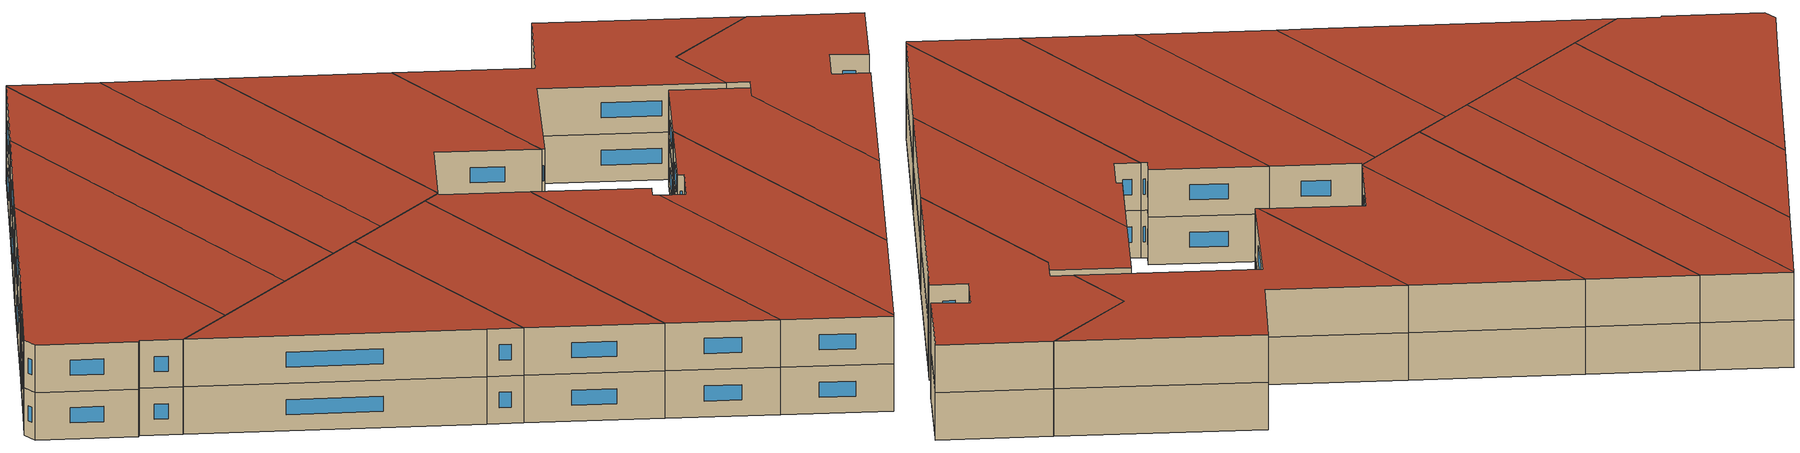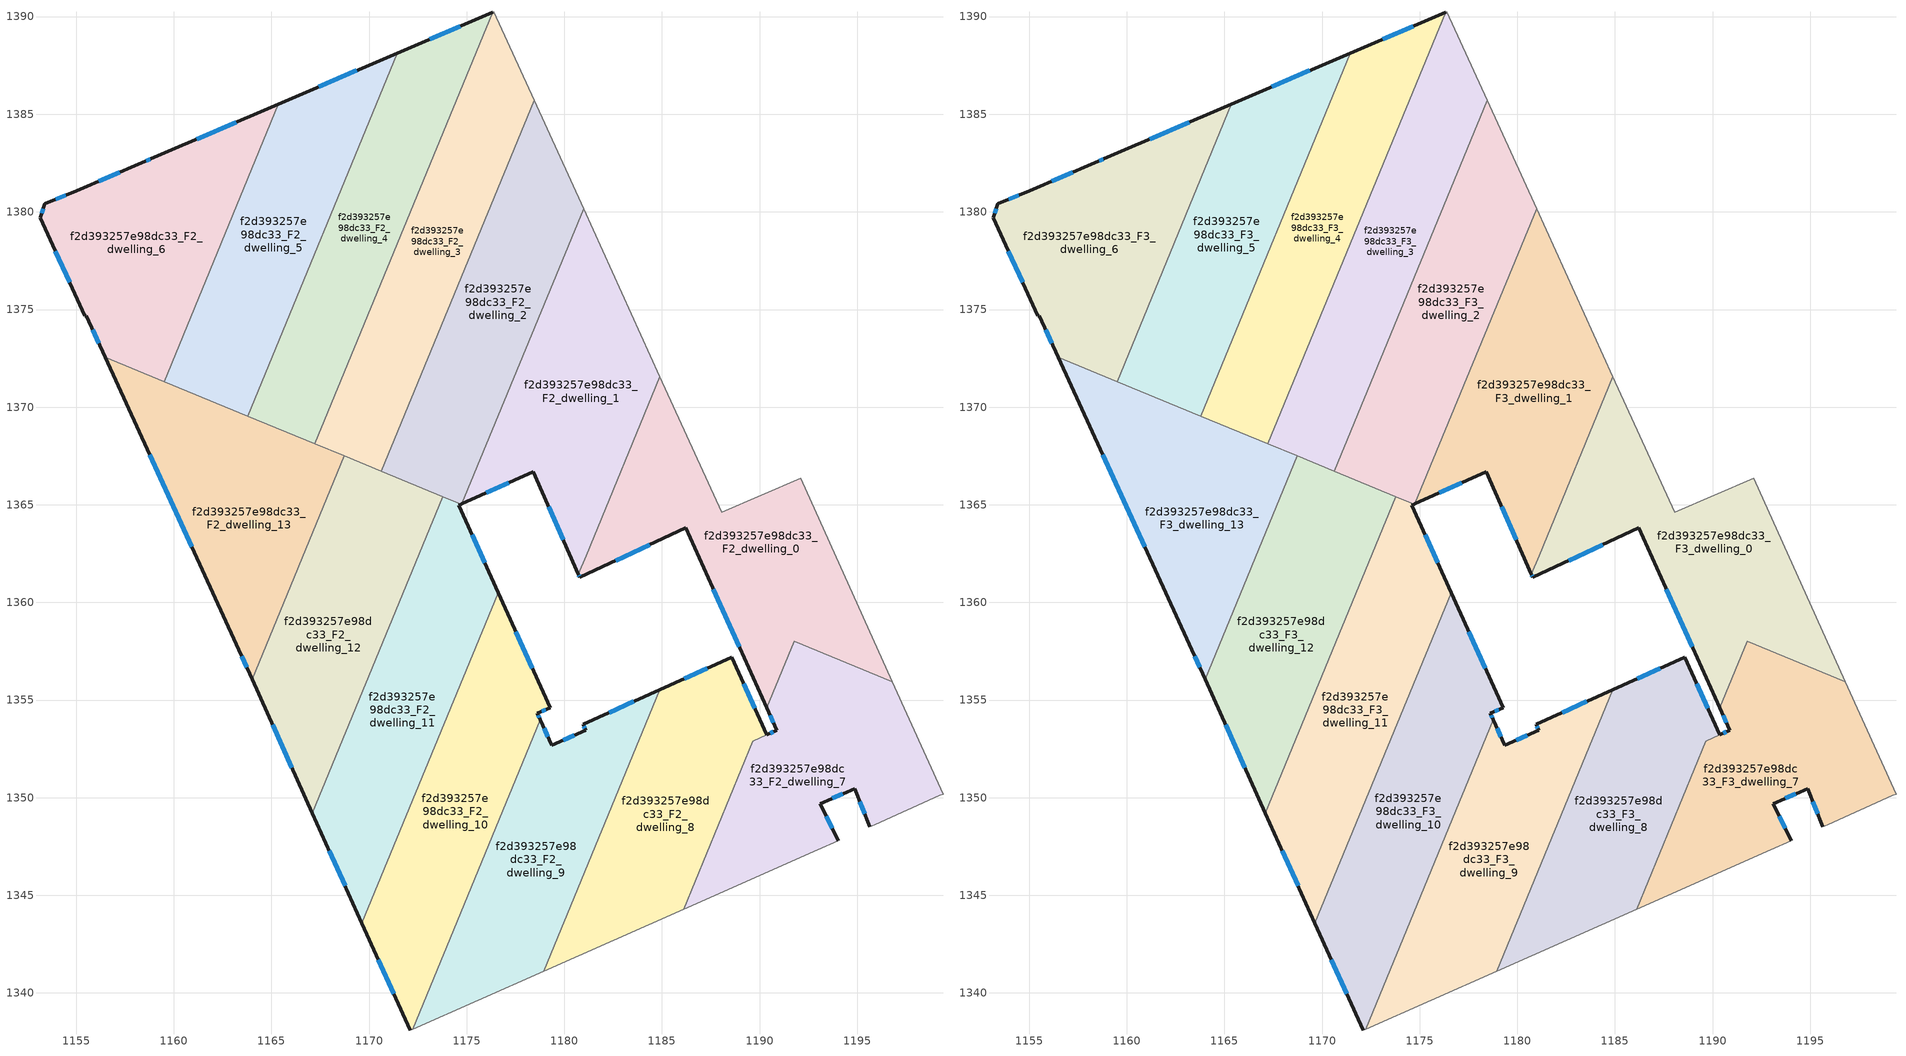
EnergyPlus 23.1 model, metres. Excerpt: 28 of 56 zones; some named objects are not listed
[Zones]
f2d393257e98dc33_F2_dwelling_0
 floor to f2d393257e98dc33_F1_dwelling_0 (EU_floor_Construction): 1192.1,1366.36 1196.8,1355.93 1191.77,1358.01 1190.37,1354.61 1186.22,1363.82 1180.79,1361.28 1180.73,1361.43 1184.9,1371.56 1188.06,1364.61 z6
 wall outside (EU_wall_Construction): 1180.73,1361.43 1180.79,1361.28 1186.22,1363.82 1190.37,1354.61 z6:9
 wall adiabatic (EU_wall_Construction): 1196.8,1355.93 1192.1,1366.36 1188.06,1364.61 1184.9,1371.56 z6:9
 wall to f2d393257e98dc33_F2_dwelling_7 (EU_wall_Construction): 1190.37,1354.61 1191.77,1358.01 1196.8,1355.93 z6:9
 wall to f2d393257e98dc33_F2_dwelling_1 (EU_wall_Construction): 1184.9,1371.56 1181.13,1362.4 / 1181.12,1362.4 1180.73,1361.43 z6:9
 window (EU_Window_Construction): 1187.63,1360.68 1188.95,1357.74 / 1182.64,1362.14 1184.37,1362.95 / 1180.75,1361.38 1180.77,1361.33 z7.02:7.98
f2d393257e98dc33_F2_dwelling_1
 floor to f2d393257e98dc33_F1_dwelling_1 (EU_floor_Construction): 1180.99,1380.16 1184.9,1371.56 1180.73,1361.43 1178.41,1366.68 1174.76,1365.05 z6
 wall outside (EU_wall_Construction): 1174.76,1365.05 1178.41,1366.68 1180.73,1361.43 z6:9
 wall adiabatic (EU_wall_Construction): 1184.9,1371.56 1180.99,1380.16 z6:9
 wall to f2d393257e98dc33_F2_dwelling_2 (EU_wall_Construction): 1180.99,1380.16 1174.76,1365.05 z6:9
 window (EU_Window_Construction): 1176,1365.61 1177.17,1366.13 / 1179.2,1364.9 1179.94,1363.22 z7.02:7.98
f2d393257e98dc33_F2_dwelling_10
 floor to f2d393257e98dc33_F1_dwelling_10 (EU_floor_Construction): 1176.62,1360.5 1179.27,1354.62 1178.62,1354.32 1178.77,1353.99 1172.25,1338.15 1172.11,1338.09 1169.64,1343.57 z6
 wall outside (EU_wall_Construction): 1169.64,1343.57 1172.11,1338.09 / 1178.78,1353.99 1178.62,1354.32 1179.27,1354.62 1176.62,1360.5 z6:9
 wall adiabatic (EU_wall_Construction): 1172.11,1338.09 1172.25,1338.15 z6:9
 wall to f2d393257e98dc33_F2_dwelling_9 (EU_wall_Construction): 1172.25,1338.15 1178.78,1353.99 z6:9
 wall to f2d393257e98dc33_F2_dwelling_11 (EU_wall_Construction): 1176.62,1360.5 1169.64,1343.57 z6:9
 window (EU_Window_Construction): 1170.48,1341.71 1171.27,1339.95 / 1178.37,1356.62 1177.52,1358.5 / 1178.84,1354.42 1179.05,1354.52 / 1178.72,1354.1 1178.68,1354.21 z7.02:7.98
f2d393257e98dc33_F2_dwelling_11
 floor to f2d393257e98dc33_F1_dwelling_11 (EU_floor_Construction): 1174.72,1365.04 1174.6,1364.98 1176.62,1360.5 1169.64,1343.57 1167.1,1349.2 1173.79,1365.42 z6
 wall outside (EU_wall_Construction): 1176.62,1360.5 1174.6,1364.98 1174.72,1365.04 / 1167.1,1349.2 1169.64,1343.57 z6:9
 wall to f2d393257e98dc33_F2_dwelling_12 (EU_wall_Construction): 1173.79,1365.42 1167.1,1349.2 z6:9
 wall to f2d393257e98dc33_F2_dwelling_2 (EU_wall_Construction): 1174.72,1365.04 1173.79,1365.42 z6:9
 window (EU_Window_Construction): 1175.93,1362.02 1175.28,1363.45 / 1167.97,1347.29 1168.78,1345.49 z7.02:7.98
f2d393257e98dc33_F2_dwelling_12
 floor to f2d393257e98dc33_F1_dwelling_12 (EU_floor_Construction): 1173.79,1365.42 1167.1,1349.2 1164.01,1356.06 1168.73,1367.5 z6
 wall outside (EU_wall_Construction): 1164.01,1356.06 1167.1,1349.2 z6:9
 wall to f2d393257e98dc33_F2_dwelling_13 (EU_wall_Construction): 1168.73,1367.5 1164.01,1356.06 z6:9
 wall to f2d393257e98dc33_F2_dwelling_3 (EU_wall_Construction): 1170.64,1366.72 1168.73,1367.5 z6:9
 wall to f2d393257e98dc33_F2_dwelling_2 (EU_wall_Construction): 1173.79,1365.42 1170.64,1366.72 z6:9
 window (EU_Window_Construction): 1165.06,1353.72 1166.05,1351.53 z7.02:7.98
f2d393257e98dc33_F2_dwelling_13
 floor to f2d393257e98dc33_F1_dwelling_13 (EU_floor_Construction): 1168.73,1367.5 1164.01,1356.06 1163.2,1357.86 1156.49,1372.55 z6
 wall outside (EU_wall_Construction): 1156.49,1372.55 1163.2,1357.86 1164.01,1356.06 z6:9
 wall to f2d393257e98dc33_F2_dwelling_5 (EU_wall_Construction): 1163.78,1369.54 1159.5,1371.31 z6:9
 wall to f2d393257e98dc33_F2_dwelling_4 (EU_wall_Construction): 1167.23,1368.12 1163.78,1369.54 z6:9
 wall to f2d393257e98dc33_F2_dwelling_6 (EU_wall_Construction): 1159.5,1371.31 1156.49,1372.55 z6:9
 wall to f2d393257e98dc33_F2_dwelling_3 (EU_wall_Construction): 1168.73,1367.51 1167.23,1368.12 z6:9
 window (EU_Window_Construction): 1163.47,1357.25 1163.73,1356.67 / 1158.77,1367.55 1160.92,1362.86 z7.02:7.98
f2d393257e98dc33_F2_dwelling_2
 floor to f2d393257e98dc33_F1_dwelling_2 (EU_floor_Construction): 1178.47,1385.71 1180.99,1380.16 1174.76,1365.05 1174.72,1365.04 1170.64,1366.72 z6
 wall outside (EU_wall_Construction): 1174.72,1365.04 1174.76,1365.05 z6:9
 wall adiabatic (EU_wall_Construction): 1180.99,1380.16 1178.47,1385.71 z6:9
 wall to f2d393257e98dc33_F2_dwelling_3 (EU_wall_Construction): 1178.47,1385.71 1170.64,1366.72 z6:9
f2d393257e98dc33_F2_dwelling_3
 floor to f2d393257e98dc33_F1_dwelling_3 (EU_floor_Construction): 1176.4,1390.25 1178.47,1385.71 1170.64,1366.72 1167.23,1368.12 1176.34,1390.23 z6
 wall adiabatic (EU_wall_Construction): 1178.47,1385.71 1176.4,1390.25 1176.34,1390.23 z6:9
 wall to f2d393257e98dc33_F2_dwelling_4 (EU_wall_Construction): 1176.34,1390.23 1167.23,1368.12 z6:9
f2d393257e98dc33_F2_dwelling_4
 floor to f2d393257e98dc33_F1_dwelling_4 (EU_floor_Construction): 1176.34,1390.23 1167.23,1368.12 1163.78,1369.54 1171.44,1388.13 z6
 wall outside (EU_wall_Construction): 1176.34,1390.23 1171.44,1388.13 z6:9
 wall to f2d393257e98dc33_F2_dwelling_5 (EU_wall_Construction): 1171.44,1388.13 1163.78,1369.54 z6:9
 window (EU_Window_Construction): 1174.67,1389.51 1173.11,1388.84 z7.02:7.98
f2d393257e98dc33_F2_dwelling_5
 floor to f2d393257e98dc33_F1_dwelling_5 (EU_floor_Construction): 1171.44,1388.13 1163.78,1369.54 1159.5,1371.31 1165.36,1385.52 z6
 wall outside (EU_wall_Construction): 1171.44,1388.13 1165.36,1385.52 z6:9
 wall to f2d393257e98dc33_F2_dwelling_6 (EU_wall_Construction): 1165.36,1385.52 1159.51,1371.31 z6:9
 window (EU_Window_Construction): 1169.37,1387.24 1167.43,1386.41 z7.02:7.98
f2d393257e98dc33_F2_dwelling_6
 floor to f2d393257e98dc33_F1_dwelling_6 (EU_floor_Construction): 1165.36,1385.52 1159.5,1371.31 1156.49,1372.55 1155.51,1374.69 1155.45,1374.68 1153.15,1379.7 1153.4,1380.41 1155.02,1381.09 1158.37,1382.52 1159.01,1382.8 z6
 wall outside (EU_wall_Construction): 1165.36,1385.52 1159.01,1382.8 1158.37,1382.52 1155.02,1381.09 1153.4,1380.41 1153.15,1379.7 1155.45,1374.68 1155.51,1374.69 1156.49,1372.55 z6:9
 window (EU_Window_Construction): 1154.47,1380.86 1153.95,1380.64 / 1157.23,1382.03 1156.16,1381.58 / 1158.79,1382.7 1158.59,1382.61 / 1163.2,1384.59 1161.17,1383.73 / 1155.85,1373.96 1156.16,1373.28 / 1153.93,1377.99 1154.67,1376.39 / 1153.32,1380.17 1153.24,1379.94 z7.02:7.98
f2d393257e98dc33_F2_dwelling_7
 floor to f2d393257e98dc33_F1_dwelling_7 (EU_floor_Construction): 1196.8,1355.93 1199.39,1350.19 1199.23,1350.11 1195.91,1348.62 1195.64,1348.51 1194.87,1350.47 1193.11,1349.7 1194.03,1347.79 1192.98,1347.33 1186.11,1344.28 1189.66,1352.89 1190.89,1353.45 1190.37,1354.61 1191.77,1358.01 z6
 wall outside (EU_wall_Construction): 1190.37,1354.61 1190.89,1353.45 1190.38,1353.22 / 1194.03,1347.79 1193.11,1349.7 1194.87,1350.47 1195.64,1348.51 z6:9
 wall adiabatic (EU_wall_Construction): 1186.11,1344.28 1192.98,1347.33 1194.03,1347.79 / 1195.64,1348.51 1195.91,1348.62 1199.23,1350.11 1199.39,1350.19 1196.8,1355.93 z6:9
 wall to f2d393257e98dc33_F2_dwelling_8 (EU_wall_Construction): 1190.37,1353.21 1189.66,1352.89 1186.11,1344.28 z6:9
 window (EU_Window_Construction): 1190.71,1353.37 1190.55,1353.29 / 1190.54,1354.21 1190.71,1353.84 / 1195.13,1349.8 1195.38,1349.18 / 1193.71,1349.96 1194.27,1350.21 / 1193.72,1348.44 1193.42,1349.05 z7.02:7.98
f2d393257e98dc33_F2_dwelling_8
 floor to f2d393257e98dc33_F1_dwelling_8 (EU_floor_Construction): 1188.58,1357.19 1190.37,1353.21 1189.66,1352.89 1186.11,1344.28 1178.94,1341.11 1184.88,1355.53 z6
 wall outside (EU_wall_Construction): 1190.37,1353.21 1188.58,1357.19 1184.88,1355.53 z6:9
 wall adiabatic (EU_wall_Construction): 1178.94,1341.11 1186.11,1344.28 z6:9
 wall to f2d393257e98dc33_F2_dwelling_9 (EU_wall_Construction): 1184.88,1355.53 1178.94,1341.11 z6:9
 window (EU_Window_Construction): 1189.76,1354.57 1189.19,1355.84 / 1187.32,1356.63 1186.14,1356.09 z7.02:7.98
f2d393257e98dc33_F2_dwelling_9
 floor to f2d393257e98dc33_F1_dwelling_9 (EU_floor_Construction): 1184.88,1355.53 1178.94,1341.11 1172.25,1338.15 1178.77,1353.99 1179.36,1352.68 1181.09,1353.46 1180.96,1353.76 z6
 wall outside (EU_wall_Construction): 1184.88,1355.53 1180.96,1353.76 1181.09,1353.46 1179.36,1352.68 1178.78,1353.99 z6:9
 wall adiabatic (EU_wall_Construction): 1172.25,1338.15 1178.94,1341.11 z6:9
 window (EU_Window_Construction): 1181,1353.66 1181.05,1353.56 / 1183.55,1354.93 1182.29,1354.36 / 1179.16,1353.13 1178.98,1353.54 / 1180.51,1353.2 1179.95,1352.95 z7.02:7.98
f2d393257e98dc33_F3_dwelling_0
 floor to f2d393257e98dc33_F2_dwelling_0 (EU_floor_Construction): 1192.1,1366.36 1196.8,1355.93 1191.77,1358.01 1190.37,1354.61 1186.22,1363.82 1180.79,1361.28 1180.73,1361.43 1184.9,1371.56 1188.06,1364.61 z9
 wall outside (EU_wall_Construction): 1180.73,1361.43 1180.79,1361.28 1186.22,1363.82 1190.37,1354.61 z9:12
 wall adiabatic (EU_wall_Construction): 1196.8,1355.93 1192.1,1366.36 1188.06,1364.61 1184.9,1371.56 z9:12
 wall to f2d393257e98dc33_F3_dwelling_7 (EU_wall_Construction): 1190.37,1354.61 1191.77,1358.01 1196.8,1355.93 z9:12
 wall to f2d393257e98dc33_F3_dwelling_1 (EU_wall_Construction): 1184.9,1371.56 1181.13,1362.4 / 1181.12,1362.4 1180.73,1361.43 z9:12
 window (EU_Window_Construction): 1187.63,1360.68 1188.95,1357.74 / 1182.64,1362.14 1184.37,1362.95 / 1180.75,1361.38 1180.77,1361.33 z10.02:10.98
 roof outside (EU_roof_Construction): 1196.8,1355.93 1192.1,1366.36 1188.06,1364.61 1184.9,1371.56 1180.73,1361.43 1180.79,1361.28 1186.22,1363.82 1190.37,1354.61 1191.77,1358.01 z12
f2d393257e98dc33_F3_dwelling_1
 floor to f2d393257e98dc33_F2_dwelling_1 (EU_floor_Construction): 1180.99,1380.16 1184.9,1371.56 1180.73,1361.43 1178.41,1366.68 1174.76,1365.05 z9
 wall outside (EU_wall_Construction): 1174.76,1365.05 1178.41,1366.68 1180.73,1361.43 z9:12
 wall adiabatic (EU_wall_Construction): 1184.9,1371.56 1180.99,1380.16 z9:12
 wall to f2d393257e98dc33_F3_dwelling_2 (EU_wall_Construction): 1180.99,1380.16 1174.76,1365.05 z9:12
 window (EU_Window_Construction): 1176,1365.61 1177.17,1366.13 / 1179.2,1364.9 1179.94,1363.22 z10.02:10.98
 roof outside (EU_roof_Construction): 1180.73,1361.43 1184.9,1371.56 1180.99,1380.16 1174.76,1365.05 1178.41,1366.68 z12
f2d393257e98dc33_F3_dwelling_10
 floor to f2d393257e98dc33_F2_dwelling_10 (EU_floor_Construction): 1176.62,1360.5 1179.27,1354.62 1178.62,1354.32 1178.77,1353.99 1172.25,1338.15 1172.11,1338.09 1169.64,1343.57 z9
 wall outside (EU_wall_Construction): 1169.64,1343.57 1172.11,1338.09 / 1178.78,1353.99 1178.62,1354.32 1179.27,1354.62 1176.62,1360.5 z9:12
 wall adiabatic (EU_wall_Construction): 1172.11,1338.09 1172.25,1338.15 z9:12
 wall to f2d393257e98dc33_F3_dwelling_9 (EU_wall_Construction): 1172.25,1338.15 1178.78,1353.99 z9:12
 wall to f2d393257e98dc33_F3_dwelling_11 (EU_wall_Construction): 1176.62,1360.5 1169.64,1343.57 z9:12
 window (EU_Window_Construction): 1170.48,1341.71 1171.27,1339.95 / 1178.37,1356.62 1177.52,1358.5 / 1178.84,1354.42 1179.05,1354.52 / 1178.72,1354.1 1178.68,1354.21 z10.02:10.98
 roof outside (EU_roof_Construction): 1172.25,1338.15 1178.78,1353.99 1178.62,1354.32 1179.27,1354.62 1176.62,1360.5 1169.64,1343.57 1172.11,1338.09 z12
f2d393257e98dc33_F3_dwelling_11
 floor to f2d393257e98dc33_F2_dwelling_11 (EU_floor_Construction): 1174.72,1365.04 1174.6,1364.98 1176.62,1360.5 1169.64,1343.57 1167.1,1349.2 1173.79,1365.42 z9
 wall outside (EU_wall_Construction): 1176.62,1360.5 1174.6,1364.98 1174.72,1365.04 / 1167.1,1349.2 1169.64,1343.57 z9:12
 wall to f2d393257e98dc33_F3_dwelling_12 (EU_wall_Construction): 1173.79,1365.42 1167.1,1349.2 z9:12
 wall to f2d393257e98dc33_F3_dwelling_2 (EU_wall_Construction): 1174.72,1365.04 1173.79,1365.42 z9:12
 window (EU_Window_Construction): 1175.93,1362.02 1175.28,1363.45 / 1167.97,1347.29 1168.78,1345.49 z10.02:10.98
 roof outside (EU_roof_Construction): 1169.64,1343.57 1176.62,1360.5 1174.6,1364.98 1174.72,1365.04 1173.79,1365.42 1167.1,1349.2 z12
f2d393257e98dc33_F3_dwelling_12
 floor to f2d393257e98dc33_F2_dwelling_12 (EU_floor_Construction): 1173.79,1365.42 1167.1,1349.2 1164.01,1356.06 1168.73,1367.5 z9
 wall outside (EU_wall_Construction): 1164.01,1356.06 1167.1,1349.2 z9:12
 wall to f2d393257e98dc33_F3_dwelling_13 (EU_wall_Construction): 1168.73,1367.5 1164.01,1356.06 z9:12
 wall to f2d393257e98dc33_F3_dwelling_3 (EU_wall_Construction): 1170.64,1366.72 1168.73,1367.5 z9:12
 wall to f2d393257e98dc33_F3_dwelling_2 (EU_wall_Construction): 1173.79,1365.42 1170.64,1366.72 z9:12
 window (EU_Window_Construction): 1165.06,1353.72 1166.05,1351.53 z10.02:10.98
 roof outside (EU_roof_Construction): 1167.1,1349.2 1173.79,1365.42 1168.73,1367.5 1164.01,1356.06 z12
f2d393257e98dc33_F3_dwelling_13
 floor to f2d393257e98dc33_F2_dwelling_13 (EU_floor_Construction): 1168.73,1367.5 1164.01,1356.06 1163.2,1357.86 1156.49,1372.55 z9
 wall outside (EU_wall_Construction): 1156.49,1372.55 1163.2,1357.86 1164.01,1356.06 z9:12
 wall to f2d393257e98dc33_F3_dwelling_5 (EU_wall_Construction): 1163.78,1369.54 1159.5,1371.31 z9:12
 wall to f2d393257e98dc33_F3_dwelling_4 (EU_wall_Construction): 1167.23,1368.12 1163.78,1369.54 z9:12
 wall to f2d393257e98dc33_F3_dwelling_6 (EU_wall_Construction): 1159.5,1371.31 1156.49,1372.55 z9:12
 wall to f2d393257e98dc33_F3_dwelling_3 (EU_wall_Construction): 1168.73,1367.51 1167.23,1368.12 z9:12
 window (EU_Window_Construction): 1163.47,1357.25 1163.73,1356.67 / 1158.77,1367.55 1160.92,1362.86 z10.02:10.98
 roof outside (EU_roof_Construction): 1164.01,1356.06 1168.73,1367.5 1156.49,1372.55 1163.2,1357.86 z12
f2d393257e98dc33_F3_dwelling_2
 floor to f2d393257e98dc33_F2_dwelling_2 (EU_floor_Construction): 1178.47,1385.71 1180.99,1380.16 1174.76,1365.05 1174.72,1365.04 1170.64,1366.72 z9
 wall outside (EU_wall_Construction): 1174.72,1365.04 1174.76,1365.05 z9:12
 wall adiabatic (EU_wall_Construction): 1180.99,1380.16 1178.47,1385.71 z9:12
 wall to f2d393257e98dc33_F3_dwelling_3 (EU_wall_Construction): 1178.47,1385.71 1170.64,1366.72 z9:12
 roof outside (EU_roof_Construction): 1174.76,1365.05 1180.99,1380.16 1178.47,1385.71 1170.64,1366.72 1174.72,1365.04 z12
f2d393257e98dc33_F3_dwelling_3
 floor to f2d393257e98dc33_F2_dwelling_3 (EU_floor_Construction): 1176.4,1390.25 1178.47,1385.71 1170.64,1366.72 1167.23,1368.12 1176.34,1390.23 z9
 wall adiabatic (EU_wall_Construction): 1178.47,1385.71 1176.4,1390.25 1176.34,1390.23 z9:12
 wall to f2d393257e98dc33_F3_dwelling_4 (EU_wall_Construction): 1176.34,1390.23 1167.23,1368.12 z9:12
 roof outside (EU_roof_Construction): 1170.64,1366.72 1178.47,1385.71 1176.4,1390.25 1176.34,1390.23 1167.23,1368.12 z12
f2d393257e98dc33_F3_dwelling_4
 floor to f2d393257e98dc33_F2_dwelling_4 (EU_floor_Construction): 1176.34,1390.23 1167.23,1368.12 1163.78,1369.54 1171.44,1388.13 z9
 wall outside (EU_wall_Construction): 1176.34,1390.23 1171.44,1388.13 z9:12
 wall to f2d393257e98dc33_F3_dwelling_5 (EU_wall_Construction): 1171.44,1388.13 1163.78,1369.54 z9:12
 window (EU_Window_Construction): 1174.67,1389.51 1173.11,1388.84 z10.02:10.98
 roof outside (EU_roof_Construction): 1167.23,1368.12 1176.34,1390.23 1171.44,1388.13 1163.78,1369.54 z12
f2d393257e98dc33_F3_dwelling_5
 floor to f2d393257e98dc33_F2_dwelling_5 (EU_floor_Construction): 1171.44,1388.13 1163.78,1369.54 1159.5,1371.31 1165.36,1385.52 z9
 wall outside (EU_wall_Construction): 1171.44,1388.13 1165.36,1385.52 z9:12
 wall to f2d393257e98dc33_F3_dwelling_6 (EU_wall_Construction): 1165.36,1385.52 1159.51,1371.31 z9:12
 window (EU_Window_Construction): 1169.37,1387.24 1167.43,1386.41 z10.02:10.98
 roof outside (EU_roof_Construction): 1163.78,1369.54 1171.44,1388.13 1165.36,1385.52 1159.51,1371.31 z12
f2d393257e98dc33_F3_dwelling_6
 floor to f2d393257e98dc33_F2_dwelling_6 (EU_floor_Construction): 1165.36,1385.52 1159.5,1371.31 1156.49,1372.55 1155.51,1374.69 1155.45,1374.68 1153.15,1379.7 1153.4,1380.41 1155.02,1381.09 1158.37,1382.52 1159.01,1382.8 z9
 wall outside (EU_wall_Construction): 1165.36,1385.52 1159.01,1382.8 1158.37,1382.52 1155.02,1381.09 1153.4,1380.41 1153.15,1379.7 1155.45,1374.68 1155.51,1374.69 1156.49,1372.55 z9:12
 window (EU_Window_Construction): 1154.47,1380.86 1153.95,1380.64 / 1157.23,1382.03 1156.16,1381.58 / 1158.79,1382.7 1158.59,1382.61 / 1163.2,1384.59 1161.17,1383.73 / 1155.85,1373.96 1156.16,1373.28 / 1153.93,1377.99 1154.67,1376.39 / 1153.32,1380.17 1153.24,1379.94 z10.02:10.98
 roof outside (EU_roof_Construction): 1159.51,1371.31 1165.36,1385.52 1159.01,1382.8 1158.37,1382.52 1155.02,1381.09 1153.4,1380.41 1153.15,1379.7 1155.45,1374.68 1155.51,1374.69 1156.49,1372.55 z12
f2d393257e98dc33_F3_dwelling_7
 floor to f2d393257e98dc33_F2_dwelling_7 (EU_floor_Construction): 1196.8,1355.93 1199.39,1350.19 1199.23,1350.11 1195.91,1348.62 1195.64,1348.51 1194.87,1350.47 1193.11,1349.7 1194.03,1347.79 1192.98,1347.33 1186.11,1344.28 1189.66,1352.89 1190.89,1353.45 1190.37,1354.61 1191.77,1358.01 z9
 wall outside (EU_wall_Construction): 1190.37,1354.61 1190.89,1353.45 1190.38,1353.22 / 1194.03,1347.79 1193.11,1349.7 1194.87,1350.47 1195.64,1348.51 z9:12
 wall adiabatic (EU_wall_Construction): 1186.11,1344.28 1192.98,1347.33 1194.03,1347.79 / 1195.64,1348.51 1195.91,1348.62 1199.23,1350.11 1199.39,1350.19 1196.8,1355.93 z9:12
 wall to f2d393257e98dc33_F3_dwelling_8 (EU_wall_Construction): 1190.37,1353.21 1189.66,1352.89 1186.11,1344.28 z9:12
 window (EU_Window_Construction): 1190.71,1353.37 1190.55,1353.29 / 1190.54,1354.21 1190.71,1353.84 / 1195.13,1349.8 1195.38,1349.18 / 1193.71,1349.96 1194.27,1350.21 / 1193.72,1348.44 1193.42,1349.05 z10.02:10.98
 roof outside (EU_roof_Construction): 1195.91,1348.62 1199.23,1350.11 1199.39,1350.19 1196.8,1355.93 1191.77,1358.01 1190.37,1354.61 1190.89,1353.45 1189.66,1352.89 1186.11,1344.28 1192.98,1347.33 1194.03,1347.79 1193.11,1349.7 1194.87,1350.47 1195.64,1348.51 z12
f2d393257e98dc33_F3_dwelling_8
 floor to f2d393257e98dc33_F2_dwelling_8 (EU_floor_Construction): 1188.58,1357.19 1190.37,1353.21 1189.66,1352.89 1186.11,1344.28 1178.94,1341.11 1184.88,1355.53 z9
 wall outside (EU_wall_Construction): 1190.37,1353.21 1188.58,1357.19 1184.88,1355.53 z9:12
 wall adiabatic (EU_wall_Construction): 1178.94,1341.11 1186.11,1344.28 z9:12
 wall to f2d393257e98dc33_F3_dwelling_9 (EU_wall_Construction): 1184.88,1355.53 1178.94,1341.11 z9:12
 window (EU_Window_Construction): 1189.76,1354.57 1189.19,1355.84 / 1187.32,1356.63 1186.14,1356.09 z10.02:10.98
 roof outside (EU_roof_Construction): 1186.11,1344.28 1189.66,1352.89 1190.37,1353.21 1188.58,1357.19 1184.88,1355.53 1178.94,1341.11 z12
f2d393257e98dc33_F3_dwelling_9
 floor to f2d393257e98dc33_F2_dwelling_9 (EU_floor_Construction): 1184.88,1355.53 1178.94,1341.11 1172.25,1338.15 1178.77,1353.99 1179.36,1352.68 1181.09,1353.46 1180.96,1353.76 z9
 wall outside (EU_wall_Construction): 1184.88,1355.53 1180.96,1353.76 1181.09,1353.46 1179.36,1352.68 1178.78,1353.99 z9:12
 wall adiabatic (EU_wall_Construction): 1172.25,1338.15 1178.94,1341.11 z9:12
 window (EU_Window_Construction): 1181,1353.66 1181.05,1353.56 / 1183.55,1354.93 1182.29,1354.36 / 1179.16,1353.13 1178.98,1353.54 / 1180.51,1353.2 1179.95,1352.95 z10.02:10.98
 roof outside (EU_roof_Construction): 1178.94,1341.11 1184.88,1355.53 1180.96,1353.76 1181.09,1353.46 1179.36,1352.68 1178.78,1353.99 1172.25,1338.15 z12
[Building]
EU S2 Campaign: North Axis=0; Terrain=City; Solar Distribution=FullExterior
[Site:Location]
Vienna: Latitude=48; Longitude=16.5; Time Zone=1; Elevation=183
[SizingPeriod:WeatherFileDays]
AnnualSizingPeriod: Begin Month=1; Begin Day of Month=1; End Month=12; End Day of Month=31; Day of Week for Start Day=Monday; Use Weather File Daylight Saving Period=No; Use Weather File Rain and Snow Indicators=No
[MATERIAL]
EU_InternalMass_Material: Roughness=MediumRough; Thickness=0.1; Conductivity=1; Density=1800; Specific Heat=900; Thermal Absorptance=0.9; Solar Absorptance=0.7; Visible Absorptance=0.7
[MATERIAL:NOMASS] Roughness=MediumRough; Thermal Absorptance=0.9; Solar Absorptance=0.7; Visible Absorptance=0.7
Name | Thermal Resistance
EU_wall_NoMass | 0.942466
EU_roof_NoMass | 0.551687
EU_floor_NoMass | 0.66527
[WINDOWMATERIAL:SIMPLEGLAZINGSYSTEM]
EU_Window_SimpleGlazing: UFactor=2.03367; Solar Heat Gain Coefficient=0.65; Visible Transmittance=0.65
[CONSTRUCTION]
EU_wall_Construction: EU_wall_NoMass
EU_roof_Construction: EU_roof_NoMass
EU_floor_Construction: EU_floor_NoMass
EU_Window_Construction: EU_Window_SimpleGlazing
EU_InternalMass_Construction: EU_InternalMass_Material
[ZONE] Type=1; Multiplier=1; Ceiling Height=autocalculate; Floor Area=autocalculate; Part of Total Floor Area=Yes
Name | Volume
f2d393257e98dc33_F2_dwelling_0; f2d393257e98dc33_F3_dwelling_0 | 269.971
f2d393257e98dc33_F2_dwelling_1; f2d393257e98dc33_F3_dwelling_1 | 247.915
f2d393257e98dc33_F2_dwelling_10; f2d393257e98dc33_F3_dwelling_10 | 245.791
f2d393257e98dc33_F2_dwelling_11; f2d393257e98dc33_F3_dwelling_11 | 245.665
f2d393257e98dc33_F2_dwelling_12; f2d393257e98dc33_F3_dwelling_12 | 245.628
f2d393257e98dc33_F2_dwelling_13; f2d393257e98dc33_F3_dwelling_13 | 245.669
f2d393257e98dc33_F2_dwelling_2; f2d393257e98dc33_F3_dwelling_2 | 246.208
f2d393257e98dc33_F2_dwelling_3; f2d393257e98dc33_F3_dwelling_3 | 246.157
f2d393257e98dc33_F2_dwelling_4; f2d393257e98dc33_F3_dwelling_4 | 246.27
f2d393257e98dc33_F2_dwelling_5; f2d393257e98dc33_F3_dwelling_5 | 246.191
f2d393257e98dc33_F2_dwelling_6; f2d393257e98dc33_F3_dwelling_6 | 246.204
f2d393257e98dc33_F2_dwelling_7; f2d393257e98dc33_F3_dwelling_7 | 244.805
f2d393257e98dc33_F2_dwelling_8; f2d393257e98dc33_F3_dwelling_8 | 234.334
f2d393257e98dc33_F2_dwelling_9; f2d393257e98dc33_F3_dwelling_9 | 236.166
[INTERNALMASS] Construction=EU_InternalMass_Construction
Name | Zone or ZoneList | Surface Area
f2d393257e98dc33_F2_dwelling_0_EU_InternalMass | f2d393257e98dc33_F2_dwelling_0 | 89.9931
f2d393257e98dc33_F2_dwelling_1_EU_InternalMass | f2d393257e98dc33_F2_dwelling_1 | 82.6372
f2d393257e98dc33_F2_dwelling_2_EU_InternalMass | f2d393257e98dc33_F2_dwelling_2 | 82.0692
f2d393257e98dc33_F2_dwelling_3_EU_InternalMass | f2d393257e98dc33_F2_dwelling_3 | 82.0526
f2d393257e98dc33_F2_dwelling_4_EU_InternalMass | f2d393257e98dc33_F2_dwelling_4 | 82.0898
f2d393257e98dc33_F2_dwelling_5_EU_InternalMass | f2d393257e98dc33_F2_dwelling_5 | 82.0637
f2d393257e98dc33_F2_dwelling_6_EU_InternalMass | f2d393257e98dc33_F2_dwelling_6 | 82.0685
f2d393257e98dc33_F2_dwelling_7_EU_InternalMass | f2d393257e98dc33_F2_dwelling_7 | 81.6017
f2d393257e98dc33_F2_dwelling_8_EU_InternalMass | f2d393257e98dc33_F2_dwelling_8 | 78.1075
f2d393257e98dc33_F2_dwelling_9_EU_InternalMass | f2d393257e98dc33_F2_dwelling_9 | 78.7282
f2d393257e98dc33_F2_dwelling_10_EU_InternalMass | f2d393257e98dc33_F2_dwelling_10 | 81.9305
f2d393257e98dc33_F2_dwelling_11_EU_InternalMass | f2d393257e98dc33_F2_dwelling_11 | 81.8883
f2d393257e98dc33_F2_dwelling_12_EU_InternalMass | f2d393257e98dc33_F2_dwelling_12 | 81.8759
f2d393257e98dc33_F2_dwelling_13_EU_InternalMass | f2d393257e98dc33_F2_dwelling_13 | 81.8897
f2d393257e98dc33_F3_dwelling_0_EU_InternalMass | f2d393257e98dc33_F3_dwelling_0 | 89.9931
f2d393257e98dc33_F3_dwelling_1_EU_InternalMass | f2d393257e98dc33_F3_dwelling_1 | 82.6372
f2d393257e98dc33_F3_dwelling_2_EU_InternalMass | f2d393257e98dc33_F3_dwelling_2 | 82.0692
f2d393257e98dc33_F3_dwelling_3_EU_InternalMass | f2d393257e98dc33_F3_dwelling_3 | 82.0526
f2d393257e98dc33_F3_dwelling_4_EU_InternalMass | f2d393257e98dc33_F3_dwelling_4 | 82.0898
f2d393257e98dc33_F3_dwelling_5_EU_InternalMass | f2d393257e98dc33_F3_dwelling_5 | 82.0637
f2d393257e98dc33_F3_dwelling_6_EU_InternalMass | f2d393257e98dc33_F3_dwelling_6 | 82.0685
f2d393257e98dc33_F3_dwelling_7_EU_InternalMass | f2d393257e98dc33_F3_dwelling_7 | 81.6017
f2d393257e98dc33_F3_dwelling_8_EU_InternalMass | f2d393257e98dc33_F3_dwelling_8 | 78.1075
f2d393257e98dc33_F3_dwelling_9_EU_InternalMass | f2d393257e98dc33_F3_dwelling_9 | 78.7282
f2d393257e98dc33_F3_dwelling_10_EU_InternalMass | f2d393257e98dc33_F3_dwelling_10 | 81.9305
f2d393257e98dc33_F3_dwelling_11_EU_InternalMass | f2d393257e98dc33_F3_dwelling_11 | 81.8883
f2d393257e98dc33_F3_dwelling_12_EU_InternalMass | f2d393257e98dc33_F3_dwelling_12 | 81.8759
f2d393257e98dc33_F3_dwelling_13_EU_InternalMass | f2d393257e98dc33_F3_dwelling_13 | 81.8897
[OTHEREQUIPMENT] Fuel Type=Electricity; Design Level Calculation Method=Watts/Area; Power per Zone Floor Area=1; Fraction Latent=0; Fraction Radiant=0; Fraction Lost=0; Carbon Dioxide Generation Rate=0; EndUse Subcategory=EU_Step8_InternalGains
Name | Zone or ZoneList or Space or SpaceList | Schedule
EU_Step8_InternalGain_f2d393257e98dc33_F2_dwelling_0_f000 | f2d393257e98dc33_F2_dwelling_0 | EU_Step8_GainSchedule_f2d393257e98dc33_F2_dwelling_0_f000
EU_Step8_InternalGain_f2d393257e98dc33_F2_dwelling_1_f000 | f2d393257e98dc33_F2_dwelling_1 | EU_Step8_GainSchedule_f2d393257e98dc33_F2_dwelling_1_f000
EU_Step8_InternalGain_f2d393257e98dc33_F2_dwelling_2_f000 | f2d393257e98dc33_F2_dwelling_2 | EU_Step8_GainSchedule_f2d393257e98dc33_F2_dwelling_2_f000
EU_Step8_InternalGain_f2d393257e98dc33_F2_dwelling_3_f000 | f2d393257e98dc33_F2_dwelling_3 | EU_Step8_GainSchedule_f2d393257e98dc33_F2_dwelling_3_f000
EU_Step8_InternalGain_f2d393257e98dc33_F2_dwelling_4_f000 | f2d393257e98dc33_F2_dwelling_4 | EU_Step8_GainSchedule_f2d393257e98dc33_F2_dwelling_4_f000
EU_Step8_InternalGain_f2d393257e98dc33_F2_dwelling_5_f000 | f2d393257e98dc33_F2_dwelling_5 | EU_Step8_GainSchedule_f2d393257e98dc33_F2_dwelling_5_f000
EU_Step8_InternalGain_f2d393257e98dc33_F2_dwelling_6_f000 | f2d393257e98dc33_F2_dwelling_6 | EU_Step8_GainSchedule_f2d393257e98dc33_F2_dwelling_6_f000
EU_Step8_InternalGain_f2d393257e98dc33_F2_dwelling_7_f000 | f2d393257e98dc33_F2_dwelling_7 | EU_Step8_GainSchedule_f2d393257e98dc33_F2_dwelling_7_f000
EU_Step8_InternalGain_f2d393257e98dc33_F2_dwelling_8_f000 | f2d393257e98dc33_F2_dwelling_8 | EU_Step8_GainSchedule_f2d393257e98dc33_F2_dwelling_8_f000
EU_Step8_InternalGain_f2d393257e98dc33_F2_dwelling_9_f000 | f2d393257e98dc33_F2_dwelling_9 | EU_Step8_GainSchedule_f2d393257e98dc33_F2_dwelling_9_f000
EU_Step8_InternalGain_f2d393257e98dc33_F2_dwelling_10_f000 | f2d393257e98dc33_F2_dwelling_10 | EU_Step8_GainSchedule_f2d393257e98dc33_F2_dwelling_10_f000
EU_Step8_InternalGain_f2d393257e98dc33_F2_dwelling_11_f000 | f2d393257e98dc33_F2_dwelling_11 | EU_Step8_GainSchedule_f2d393257e98dc33_F2_dwelling_11_f000
EU_Step8_InternalGain_f2d393257e98dc33_F2_dwelling_12_f000 | f2d393257e98dc33_F2_dwelling_12 | EU_Step8_GainSchedule_f2d393257e98dc33_F2_dwelling_12_f000
EU_Step8_InternalGain_f2d393257e98dc33_F2_dwelling_13_f000 | f2d393257e98dc33_F2_dwelling_13 | EU_Step8_GainSchedule_f2d393257e98dc33_F2_dwelling_13_f000
EU_Step8_InternalGain_f2d393257e98dc33_F3_dwelling_0_f000 | f2d393257e98dc33_F3_dwelling_0 | EU_Step8_GainSchedule_f2d393257e98dc33_F3_dwelling_0_f000
EU_Step8_InternalGain_f2d393257e98dc33_F3_dwelling_1_f000 | f2d393257e98dc33_F3_dwelling_1 | EU_Step8_GainSchedule_f2d393257e98dc33_F3_dwelling_1_f000
EU_Step8_InternalGain_f2d393257e98dc33_F3_dwelling_2_f000 | f2d393257e98dc33_F3_dwelling_2 | EU_Step8_GainSchedule_f2d393257e98dc33_F3_dwelling_2_f000
EU_Step8_InternalGain_f2d393257e98dc33_F3_dwelling_3_f000 | f2d393257e98dc33_F3_dwelling_3 | EU_Step8_GainSchedule_f2d393257e98dc33_F3_dwelling_3_f000
EU_Step8_InternalGain_f2d393257e98dc33_F3_dwelling_4_f000 | f2d393257e98dc33_F3_dwelling_4 | EU_Step8_GainSchedule_f2d393257e98dc33_F3_dwelling_4_f000
EU_Step8_InternalGain_f2d393257e98dc33_F3_dwelling_5_f000 | f2d393257e98dc33_F3_dwelling_5 | EU_Step8_GainSchedule_f2d393257e98dc33_F3_dwelling_5_f000
EU_Step8_InternalGain_f2d393257e98dc33_F3_dwelling_6_f000 | f2d393257e98dc33_F3_dwelling_6 | EU_Step8_GainSchedule_f2d393257e98dc33_F3_dwelling_6_f000
EU_Step8_InternalGain_f2d393257e98dc33_F3_dwelling_7_f000 | f2d393257e98dc33_F3_dwelling_7 | EU_Step8_GainSchedule_f2d393257e98dc33_F3_dwelling_7_f000
EU_Step8_InternalGain_f2d393257e98dc33_F3_dwelling_8_f000 | f2d393257e98dc33_F3_dwelling_8 | EU_Step8_GainSchedule_f2d393257e98dc33_F3_dwelling_8_f000
EU_Step8_InternalGain_f2d393257e98dc33_F3_dwelling_9_f000 | f2d393257e98dc33_F3_dwelling_9 | EU_Step8_GainSchedule_f2d393257e98dc33_F3_dwelling_9_f000
EU_Step8_InternalGain_f2d393257e98dc33_F3_dwelling_10_f000 | f2d393257e98dc33_F3_dwelling_10 | EU_Step8_GainSchedule_f2d393257e98dc33_F3_dwelling_10_f000
EU_Step8_InternalGain_f2d393257e98dc33_F3_dwelling_11_f000 | f2d393257e98dc33_F3_dwelling_11 | EU_Step8_GainSchedule_f2d393257e98dc33_F3_dwelling_11_f000
EU_Step8_InternalGain_f2d393257e98dc33_F3_dwelling_12_f000 | f2d393257e98dc33_F3_dwelling_12 | EU_Step8_GainSchedule_f2d393257e98dc33_F3_dwelling_12_f000
EU_Step8_InternalGain_f2d393257e98dc33_F3_dwelling_13_f000 | f2d393257e98dc33_F3_dwelling_13 | EU_Step8_GainSchedule_f2d393257e98dc33_F3_dwelling_13_f000
[ZONEVENTILATION:DESIGNFLOWRATE] Schedule=EU_AlwaysOn; Design Flow Rate Calculation Method=AirChanges/Hour; Air Changes per Hour=0.530523; Ventilation Type=Natural; Fan Pressure Rise=0; Fan Total Efficiency=1; Constant Term Coefficient=1; Temperature Term Coefficient=0; Velocity Term Coefficient=0; Velocity Squared Term Coefficient=0; Minimum Indoor Temperature=-100; Maximum Indoor Temperature=100; Delta Temperature=-100; Minimum Outdoor Temperature=-100; Maximum Outdoor Temperature=100; Maximum Wind Speed=40
Name | Zone or ZoneList or Space or SpaceList
EU_ConstantAir_f2d393257e98dc33_F2_dwelling_0 | f2d393257e98dc33_F2_dwelling_0
EU_ConstantAir_f2d393257e98dc33_F2_dwelling_1 | f2d393257e98dc33_F2_dwelling_1
EU_ConstantAir_f2d393257e98dc33_F2_dwelling_2 | f2d393257e98dc33_F2_dwelling_2
EU_ConstantAir_f2d393257e98dc33_F2_dwelling_3 | f2d393257e98dc33_F2_dwelling_3
EU_ConstantAir_f2d393257e98dc33_F2_dwelling_4 | f2d393257e98dc33_F2_dwelling_4
EU_ConstantAir_f2d393257e98dc33_F2_dwelling_5 | f2d393257e98dc33_F2_dwelling_5
EU_ConstantAir_f2d393257e98dc33_F2_dwelling_6 | f2d393257e98dc33_F2_dwelling_6
EU_ConstantAir_f2d393257e98dc33_F2_dwelling_7 | f2d393257e98dc33_F2_dwelling_7
EU_ConstantAir_f2d393257e98dc33_F2_dwelling_8 | f2d393257e98dc33_F2_dwelling_8
EU_ConstantAir_f2d393257e98dc33_F2_dwelling_9 | f2d393257e98dc33_F2_dwelling_9
EU_ConstantAir_f2d393257e98dc33_F2_dwelling_10 | f2d393257e98dc33_F2_dwelling_10
EU_ConstantAir_f2d393257e98dc33_F2_dwelling_11 | f2d393257e98dc33_F2_dwelling_11
EU_ConstantAir_f2d393257e98dc33_F2_dwelling_12 | f2d393257e98dc33_F2_dwelling_12
EU_ConstantAir_f2d393257e98dc33_F2_dwelling_13 | f2d393257e98dc33_F2_dwelling_13
EU_ConstantAir_f2d393257e98dc33_F3_dwelling_0 | f2d393257e98dc33_F3_dwelling_0
EU_ConstantAir_f2d393257e98dc33_F3_dwelling_1 | f2d393257e98dc33_F3_dwelling_1
EU_ConstantAir_f2d393257e98dc33_F3_dwelling_2 | f2d393257e98dc33_F3_dwelling_2
EU_ConstantAir_f2d393257e98dc33_F3_dwelling_3 | f2d393257e98dc33_F3_dwelling_3
EU_ConstantAir_f2d393257e98dc33_F3_dwelling_4 | f2d393257e98dc33_F3_dwelling_4
EU_ConstantAir_f2d393257e98dc33_F3_dwelling_5 | f2d393257e98dc33_F3_dwelling_5
EU_ConstantAir_f2d393257e98dc33_F3_dwelling_6 | f2d393257e98dc33_F3_dwelling_6
EU_ConstantAir_f2d393257e98dc33_F3_dwelling_7 | f2d393257e98dc33_F3_dwelling_7
EU_ConstantAir_f2d393257e98dc33_F3_dwelling_8 | f2d393257e98dc33_F3_dwelling_8
EU_ConstantAir_f2d393257e98dc33_F3_dwelling_9 | f2d393257e98dc33_F3_dwelling_9
EU_ConstantAir_f2d393257e98dc33_F3_dwelling_10 | f2d393257e98dc33_F3_dwelling_10
EU_ConstantAir_f2d393257e98dc33_F3_dwelling_11 | f2d393257e98dc33_F3_dwelling_11
EU_ConstantAir_f2d393257e98dc33_F3_dwelling_12 | f2d393257e98dc33_F3_dwelling_12
EU_ConstantAir_f2d393257e98dc33_F3_dwelling_13 | f2d393257e98dc33_F3_dwelling_13
[HVACTEMPLATE:THERMOSTAT] Constant Heating Setpoint=20; Constant Cooling Setpoint=50
EU_HeatOnly_f2d393257e98dc33_F2_dwelling_8; EU_HeatOnly_f2d393257e98dc33_F2_dwelling_9; EU_HeatOnly_f2d393257e98dc33_F2_dwelling_10; EU_HeatOnly_f2d393257e98dc33_F2_dwelling_11; EU_HeatOnly_f2d393257e98dc33_F2_dwelling_12; EU_HeatOnly_f2d393257e98dc33_F2_dwelling_13; EU_HeatOnly_f2d393257e98dc33_F3_dwelling_0; EU_HeatOnly_f2d393257e98dc33_F3_dwelling_1; EU_HeatOnly_f2d393257e98dc33_F3_dwelling_2; EU_HeatOnly_f2d393257e98dc33_F3_dwelling_3; EU_HeatOnly_f2d393257e98dc33_F3_dwelling_4; EU_HeatOnly_f2d393257e98dc33_F3_dwelling_5; EU_HeatOnly_f2d393257e98dc33_F3_dwelling_6; EU_HeatOnly_f2d393257e98dc33_F3_dwelling_7; EU_HeatOnly_f2d393257e98dc33_F3_dwelling_8; EU_HeatOnly_f2d393257e98dc33_F3_dwelling_9; EU_HeatOnly_f2d393257e98dc33_F3_dwelling_10; EU_HeatOnly_f2d393257e98dc33_F3_dwelling_11; EU_HeatOnly_f2d393257e98dc33_F3_dwelling_12; EU_HeatOnly_f2d393257e98dc33_F3_dwelling_13
[HVACTEMPLATE:ZONE:IDEALLOADSAIRSYSTEM] System Availability Schedule=EU_AlwaysOn; Maximum Heating Supply Air Temperature=50; Minimum Cooling Supply Air Temperature=13; Maximum Heating Supply Air Humidity Ratio=0.0156; Minimum Cooling Supply Air Humidity Ratio=0.0077; Heating Limit=NoLimit; Cooling Limit=NoLimit; Heating Availability Schedule=EU_AlwaysOn; Cooling Availability Schedule=EU_CoolingOff; Dehumidification Control Type=ConstantSensibleHeatRatio; Cooling Sensible Heat Ratio=0.7; Dehumidification Setpoint=60; Humidification Control Type=None; Humidification Setpoint=30; Outdoor Air Method=None; Outdoor Air Flow Rate per Person=0.00944; Outdoor Air Flow Rate per Zone Floor Area=0; Outdoor Air Flow Rate per Zone=0; Demand Controlled Ventilation Type=None; Outdoor Air Economizer Type=NoEconomizer; Heat Recovery Type=None; Sensible Heat Recovery Effectiveness=0.7; Latent Heat Recovery Effectiveness=0.65
Name | Template Thermostat
f2d393257e98dc33_F2_dwelling_0 | EU_HeatOnly_f2d393257e98dc33_F2_dwelling_0
f2d393257e98dc33_F2_dwelling_1 | EU_HeatOnly_f2d393257e98dc33_F2_dwelling_1
f2d393257e98dc33_F2_dwelling_2 | EU_HeatOnly_f2d393257e98dc33_F2_dwelling_2
f2d393257e98dc33_F2_dwelling_3 | EU_HeatOnly_f2d393257e98dc33_F2_dwelling_3
f2d393257e98dc33_F2_dwelling_4 | EU_HeatOnly_f2d393257e98dc33_F2_dwelling_4
f2d393257e98dc33_F2_dwelling_5 | EU_HeatOnly_f2d393257e98dc33_F2_dwelling_5
f2d393257e98dc33_F2_dwelling_6 | EU_HeatOnly_f2d393257e98dc33_F2_dwelling_6
f2d393257e98dc33_F2_dwelling_7 | EU_HeatOnly_f2d393257e98dc33_F2_dwelling_7
f2d393257e98dc33_F2_dwelling_8 | EU_HeatOnly_f2d393257e98dc33_F2_dwelling_8
f2d393257e98dc33_F2_dwelling_9 | EU_HeatOnly_f2d393257e98dc33_F2_dwelling_9
f2d393257e98dc33_F2_dwelling_10 | EU_HeatOnly_f2d393257e98dc33_F2_dwelling_10
f2d393257e98dc33_F2_dwelling_11 | EU_HeatOnly_f2d393257e98dc33_F2_dwelling_11
f2d393257e98dc33_F2_dwelling_12 | EU_HeatOnly_f2d393257e98dc33_F2_dwelling_12
f2d393257e98dc33_F2_dwelling_13 | EU_HeatOnly_f2d393257e98dc33_F2_dwelling_13
f2d393257e98dc33_F3_dwelling_0 | EU_HeatOnly_f2d393257e98dc33_F3_dwelling_0
f2d393257e98dc33_F3_dwelling_1 | EU_HeatOnly_f2d393257e98dc33_F3_dwelling_1
f2d393257e98dc33_F3_dwelling_2 | EU_HeatOnly_f2d393257e98dc33_F3_dwelling_2
f2d393257e98dc33_F3_dwelling_3 | EU_HeatOnly_f2d393257e98dc33_F3_dwelling_3
f2d393257e98dc33_F3_dwelling_4 | EU_HeatOnly_f2d393257e98dc33_F3_dwelling_4
f2d393257e98dc33_F3_dwelling_5 | EU_HeatOnly_f2d393257e98dc33_F3_dwelling_5
f2d393257e98dc33_F3_dwelling_6 | EU_HeatOnly_f2d393257e98dc33_F3_dwelling_6
f2d393257e98dc33_F3_dwelling_7 | EU_HeatOnly_f2d393257e98dc33_F3_dwelling_7
f2d393257e98dc33_F3_dwelling_8 | EU_HeatOnly_f2d393257e98dc33_F3_dwelling_8
f2d393257e98dc33_F3_dwelling_9 | EU_HeatOnly_f2d393257e98dc33_F3_dwelling_9
f2d393257e98dc33_F3_dwelling_10 | EU_HeatOnly_f2d393257e98dc33_F3_dwelling_10
f2d393257e98dc33_F3_dwelling_11 | EU_HeatOnly_f2d393257e98dc33_F3_dwelling_11
f2d393257e98dc33_F3_dwelling_12 | EU_HeatOnly_f2d393257e98dc33_F3_dwelling_12
f2d393257e98dc33_F3_dwelling_13 | EU_HeatOnly_f2d393257e98dc33_F3_dwelling_13
[SIZING:ZONE] Zone Cooling Design Supply Air Temperature Input Method=SupplyAirTemperature; Zone Cooling Design Supply Air Temperature=13; Zone Heating Design Supply Air Temperature Input Method=SupplyAirTemperature; Zone Heating Design Supply Air Temperature=50; Zone Cooling Design Supply Air Humidity Ratio=0.008; Zone Heating Design Supply Air Humidity Ratio=0.008; Cooling Design Air Flow Method=DesignDay; Cooling Design Air Flow Rate=0; Cooling Minimum Air Flow per Zone Floor Area=0.000762; Cooling Minimum Air Flow=0; Cooling Minimum Air Flow Fraction=0.2; Heating Design Air Flow Method=DesignDay; Heating Design Air Flow Rate=0; Heating Maximum Air Flow per Zone Floor Area=0.002032; Heating Maximum Air Flow=0.141576; Heating Maximum Air Flow Fraction=0.3; Account for Dedicated Outdoor Air System=No; Dedicated Outdoor Air System Control Strategy=NeutralSupplyAir; Dedicated Outdoor Air Low Setpoint Temperature for Design=autosize; Dedicated Outdoor Air High Setpoint Temperature for Design=autosize; Zone Load Sizing Method=Sensible Load Only No Latent Load; Zone Latent Cooling Design Supply Air Humidity Ratio Input Method=HumidityRatioDifference; Zone Cooling Design Supply Air Humidity Ratio Difference=0.005; Zone Latent Heating Design Supply Air Humidity Ratio Input Method=HumidityRatioDifference; Zone Humidification Design Supply Air Humidity Ratio Difference=0.005
f2d393257e98dc33_F2_dwelling_0; f2d393257e98dc33_F2_dwelling_1; f2d393257e98dc33_F2_dwelling_2; f2d393257e98dc33_F2_dwelling_3; f2d393257e98dc33_F2_dwelling_4; f2d393257e98dc33_F2_dwelling_5; f2d393257e98dc33_F2_dwelling_6; f2d393257e98dc33_F2_dwelling_7; f2d393257e98dc33_F2_dwelling_8; f2d393257e98dc33_F2_dwelling_9; f2d393257e98dc33_F2_dwelling_10; f2d393257e98dc33_F2_dwelling_11; f2d393257e98dc33_F2_dwelling_12; f2d393257e98dc33_F2_dwelling_13; f2d393257e98dc33_F3_dwelling_0; f2d393257e98dc33_F3_dwelling_1; f2d393257e98dc33_F3_dwelling_2; f2d393257e98dc33_F3_dwelling_3; f2d393257e98dc33_F3_dwelling_4; f2d393257e98dc33_F3_dwelling_5; f2d393257e98dc33_F3_dwelling_6; f2d393257e98dc33_F3_dwelling_7; f2d393257e98dc33_F3_dwelling_8; f2d393257e98dc33_F3_dwelling_9; f2d393257e98dc33_F3_dwelling_10; f2d393257e98dc33_F3_dwelling_11; f2d393257e98dc33_F3_dwelling_12; f2d393257e98dc33_F3_dwelling_13
[SCHEDULE:CONSTANT]
Name | Hourly Value
EU_AlwaysOn | 1
EU_CoolingOff | 0
[SCHEDULE:FILE] Column Number=1; Rows to Skip at Top=0; Number of Hours of Data=8760; Column Separator=Comma; Interpolate to Timestep=No; Minutes per Item=60; Adjust Schedule for Daylight Savings=Yes
Name | File
EU_Step8_GainSchedule_f2d393257e98dc33_F2_dwelling_0_f000 | ../../schedules/f2d393257e98dc33/f2d393257e98dc33_F2_dwelling_0_f000_gain.csv
EU_Step8_GainSchedule_f2d393257e98dc33_F2_dwelling_1_f000 | ../../schedules/f2d393257e98dc33/f2d393257e98dc33_F2_dwelling_1_f000_gain.csv
EU_Step8_GainSchedule_f2d393257e98dc33_F2_dwelling_2_f000 | ../../schedules/f2d393257e98dc33/f2d393257e98dc33_F2_dwelling_2_f000_gain.csv
EU_Step8_GainSchedule_f2d393257e98dc33_F2_dwelling_3_f000 | ../../schedules/f2d393257e98dc33/f2d393257e98dc33_F2_dwelling_3_f000_gain.csv
EU_Step8_GainSchedule_f2d393257e98dc33_F2_dwelling_4_f000 | ../../schedules/f2d393257e98dc33/f2d393257e98dc33_F2_dwelling_4_f000_gain.csv
EU_Step8_GainSchedule_f2d393257e98dc33_F2_dwelling_5_f000 | ../../schedules/f2d393257e98dc33/f2d393257e98dc33_F2_dwelling_5_f000_gain.csv
EU_Step8_GainSchedule_f2d393257e98dc33_F2_dwelling_6_f000 | ../../schedules/f2d393257e98dc33/f2d393257e98dc33_F2_dwelling_6_f000_gain.csv
EU_Step8_GainSchedule_f2d393257e98dc33_F2_dwelling_7_f000 | ../../schedules/f2d393257e98dc33/f2d393257e98dc33_F2_dwelling_7_f000_gain.csv
EU_Step8_GainSchedule_f2d393257e98dc33_F2_dwelling_8_f000 | ../../schedules/f2d393257e98dc33/f2d393257e98dc33_F2_dwelling_8_f000_gain.csv
EU_Step8_GainSchedule_f2d393257e98dc33_F2_dwelling_9_f000 | ../../schedules/f2d393257e98dc33/f2d393257e98dc33_F2_dwelling_9_f000_gain.csv
EU_Step8_GainSchedule_f2d393257e98dc33_F2_dwelling_10_f000 | ../../schedules/f2d393257e98dc33/f2d393257e98dc33_F2_dwelling_10_f000_gain.csv
EU_Step8_GainSchedule_f2d393257e98dc33_F2_dwelling_11_f000 | ../../schedules/f2d393257e98dc33/f2d393257e98dc33_F2_dwelling_11_f000_gain.csv
EU_Step8_GainSchedule_f2d393257e98dc33_F2_dwelling_12_f000 | ../../schedules/f2d393257e98dc33/f2d393257e98dc33_F2_dwelling_12_f000_gain.csv
EU_Step8_GainSchedule_f2d393257e98dc33_F2_dwelling_13_f000 | ../../schedules/f2d393257e98dc33/f2d393257e98dc33_F2_dwelling_13_f000_gain.csv
EU_Step8_GainSchedule_f2d393257e98dc33_F3_dwelling_0_f000 | ../../schedules/f2d393257e98dc33/f2d393257e98dc33_F3_dwelling_0_f000_gain.csv
EU_Step8_GainSchedule_f2d393257e98dc33_F3_dwelling_1_f000 | ../../schedules/f2d393257e98dc33/f2d393257e98dc33_F3_dwelling_1_f000_gain.csv
EU_Step8_GainSchedule_f2d393257e98dc33_F3_dwelling_2_f000 | ../../schedules/f2d393257e98dc33/f2d393257e98dc33_F3_dwelling_2_f000_gain.csv
EU_Step8_GainSchedule_f2d393257e98dc33_F3_dwelling_3_f000 | ../../schedules/f2d393257e98dc33/f2d393257e98dc33_F3_dwelling_3_f000_gain.csv
EU_Step8_GainSchedule_f2d393257e98dc33_F3_dwelling_4_f000 | ../../schedules/f2d393257e98dc33/f2d393257e98dc33_F3_dwelling_4_f000_gain.csv
EU_Step8_GainSchedule_f2d393257e98dc33_F3_dwelling_5_f000 | ../../schedules/f2d393257e98dc33/f2d393257e98dc33_F3_dwelling_5_f000_gain.csv
EU_Step8_GainSchedule_f2d393257e98dc33_F3_dwelling_6_f000 | ../../schedules/f2d393257e98dc33/f2d393257e98dc33_F3_dwelling_6_f000_gain.csv
EU_Step8_GainSchedule_f2d393257e98dc33_F3_dwelling_7_f000 | ../../schedules/f2d393257e98dc33/f2d393257e98dc33_F3_dwelling_7_f000_gain.csv
EU_Step8_GainSchedule_f2d393257e98dc33_F3_dwelling_8_f000 | ../../schedules/f2d393257e98dc33/f2d393257e98dc33_F3_dwelling_8_f000_gain.csv
EU_Step8_GainSchedule_f2d393257e98dc33_F3_dwelling_9_f000 | ../../schedules/f2d393257e98dc33/f2d393257e98dc33_F3_dwelling_9_f000_gain.csv
EU_Step8_GainSchedule_f2d393257e98dc33_F3_dwelling_10_f000 | ../../schedules/f2d393257e98dc33/f2d393257e98dc33_F3_dwelling_10_f000_gain.csv
EU_Step8_GainSchedule_f2d393257e98dc33_F3_dwelling_11_f000 | ../../schedules/f2d393257e98dc33/f2d393257e98dc33_F3_dwelling_11_f000_gain.csv
EU_Step8_GainSchedule_f2d393257e98dc33_F3_dwelling_12_f000 | ../../schedules/f2d393257e98dc33/f2d393257e98dc33_F3_dwelling_12_f000_gain.csv
EU_Step8_GainSchedule_f2d393257e98dc33_F3_dwelling_13_f000 | ../../schedules/f2d393257e98dc33/f2d393257e98dc33_F3_dwelling_13_f000_gain.csv
